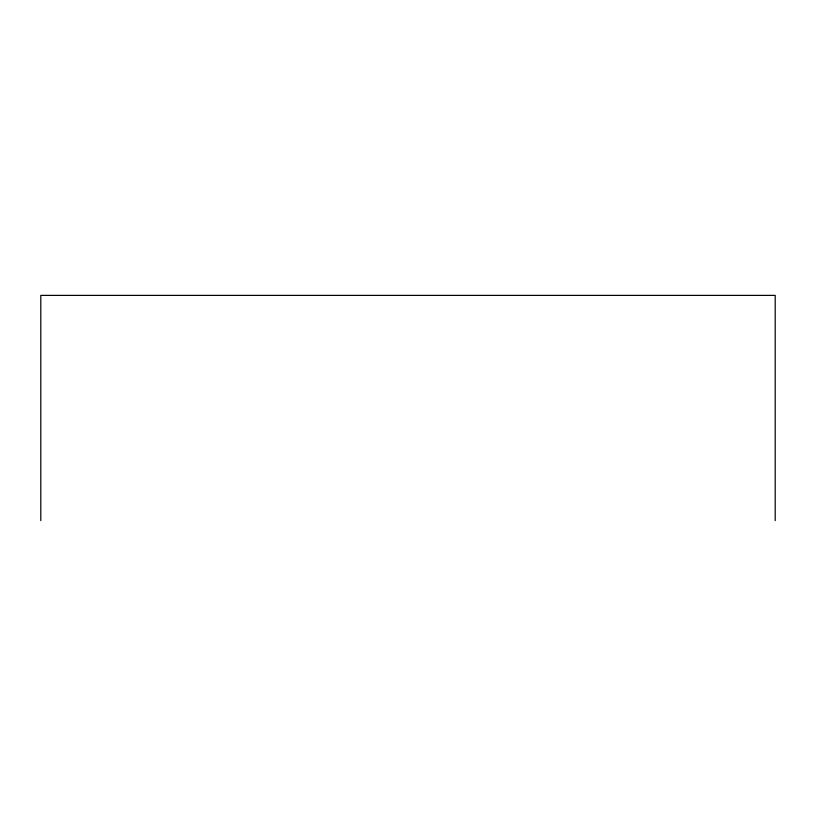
<?xml version="1.0" encoding="UTF-8"?>
<svg xmlns="http://www.w3.org/2000/svg" width="816" height="816" viewBox="0 0 816 816"><rect width="100%" height="100%" fill="white"/><g stroke="black" fill="none" stroke-linecap="round" stroke-linejoin="round"><path stroke-width="1.22" d="M775.2 520.618L775.2 295.382L40.8 295.382L40.8 520.618"/></g></svg>
